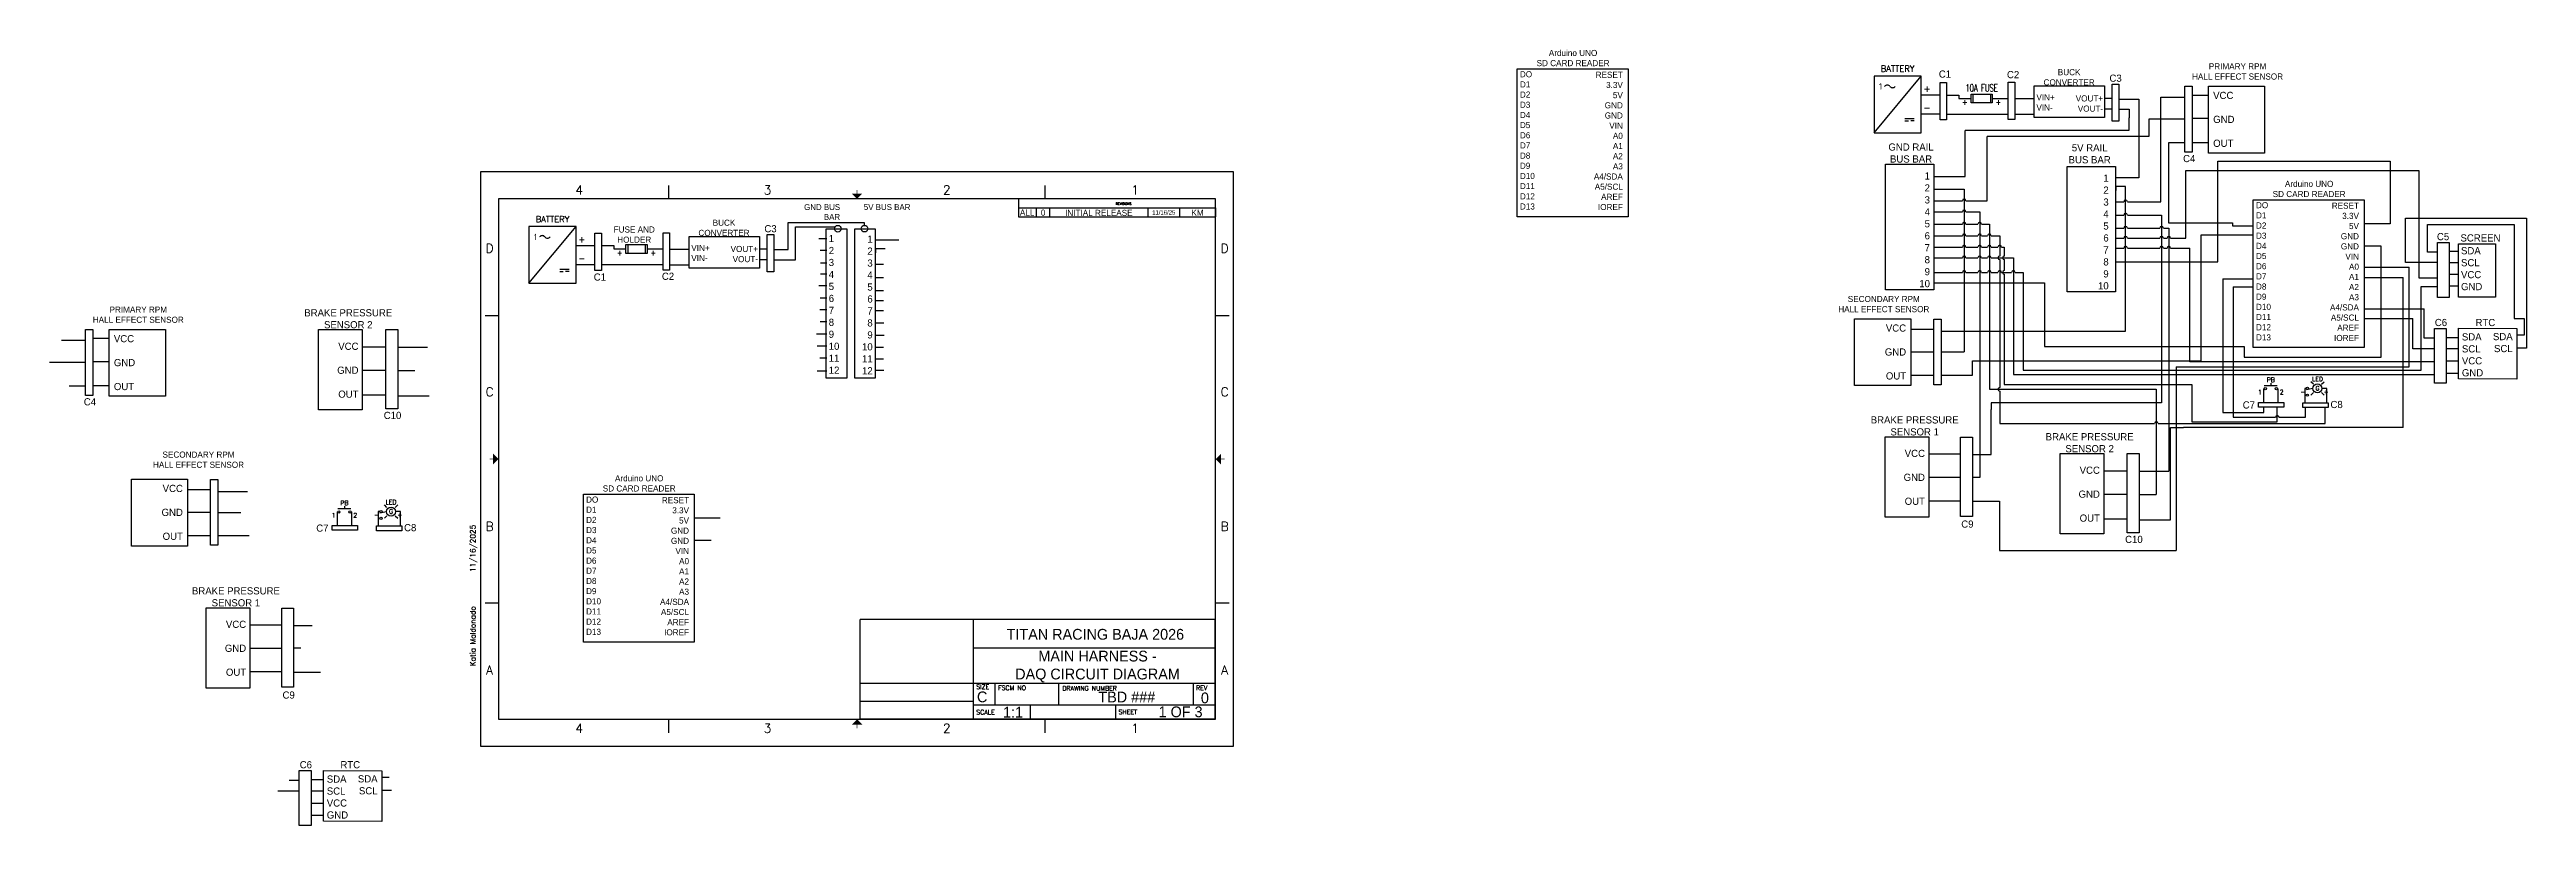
# Model space of a CAD drawing. Header units: inches. Extents: x -12 to 57.1, y -2.2 to 19.4.
import ezdxf
from ezdxf.enums import TextEntityAlignment as Align

# ---------------------------------------------------------------- set-up
doc = ezdxf.new("R2010")
doc.units = ezdxf.units.IN
doc.header["$MEASUREMENT"] = 0
for name, color, linetype in [('GRY_20AWG', 9, 'Continuous'), ('MISC', 2, 'Continuous'), ('SYMS', 7, 'Continuous'), ('TAGS', 250, 'Continuous'), ('TERMS', 5, 'Continuous'), ('Title Block', 7, 'Continuous'), ('Viewport', 7, 'Continuous'), ('W_12V_RED', 10, 'Continuous'), ('W_5V_ORANGE', 40, 'Continuous'), ('W_C_Deutsch_2pin', 6, 'Continuous'), ('W_C_Deutsch_3pin', 5, 'Continuous'), ('W_C_JST-VH_2pin', 180, 'Continuous'), ('W_C_JST-VH_3pin', 30, 'Continuous'), ('W_C_JST-XH', 112, 'Continuous'), ('W_GND_BLACK', 250, 'Continuous'), ('W_SIG_PINK', 6, 'Continuous'), ('WHT_10AWG', 7, 'Continuous'), ('WHT_4AWG', 7, 'Continuous'), ('WHT_7AWG', 7, 'Continuous')]:
    doc.layers.add(name, color=color, linetype=linetype)
doc.styles.add('Roman', font='romans')
doc.styles.add('WD', font='romans.shx')
doc.styles.add('WD_IEC', font='isocp2.shx', dxfattribs={"width": 0.9, "height": 4})

# ---------------------------------------------------------------- blocks, each defined once
blk = doc.blocks.new('ANSI_border_C')
for p, q in [((20.5, 0.75), (20.5, 2.5)), ((14.25, 0.75), (20.5, 0.75))]:
    blk.add_line(p, q)
at = {"layer": 'Title Block'}
for p, q in [((0, 16), (0, 0)), ((21, 16), (0, 16)), ((21, 0), (21, 16)), ((0.5, 15.25), (0.5, 0.75)), ((20.5, 15.25), (0.5, 15.25)), ((5.25, 15.25), (5.25, 15.625)), ((15, 15.25), (15, 15)), ((15.75, 15.25), (15.75, 15.625)), ((20.5, 0.75), (20.5, 15.25)), ((15, 15), (20.5, 15)), ((0.125, 12), (0.5, 12)), ((20.5, 12), (20.875, 12)), ((0.125, 4), (0.5, 4)), ((20.5, 4), (20.875, 4)), ((0.5, 0.75), (20.5, 0.75)), ((5.25, 0.375), (5.25, 0.75)), ((15.75, 0.375), (15.75, 0.75)), ((0, 0), (21, 0))]:
    blk.add_line(p, q, dxfattribs=at)
at = {"layer": 'Title Block', "const_width": 0.02}
for points in [[(10.5, 15.5), (10.5, 15.4)], [(0.25, 8), (0.35, 8)], [(20.75, 8), (20.65, 8)], [(10.5, 0.5), (10.5, 0.6)]]:
    blk.add_lwpolyline(points, dxfattribs=at)
at = {"layer": 'Title Block'}
for points in [[(10.35, 15.4), (10.65, 15.4), (10.5, 15.25)], [(0.35, 7.85), (0.35, 8.15), (0.5, 8)], [(20.65, 7.85), (20.65, 8.15), (20.5, 8)], [(10.35, 0.6), (10.65, 0.6), (10.5, 0.75)]]:
    blk.add_solid(points, dxfattribs=at)
at = {"layer": 'Title Block', "style": 'Roman'}
for s, p in [('4', (2.75, 15.5)), ('3', (8, 15.5)), ('2', (13, 15.5)), ('1', (18.25, 15.5)), ('D', (0.25, 13.875)), ('D', (20.75, 13.875)), ('C', (0.25, 9.875)), ('C', (20.75, 9.875)), ('B', (0.25, 6.125)), ('B', (20.75, 6.125)), ('A', (0.25, 2.125)), ('A', (20.75, 2.125)), ('4', (2.75, 0.5)), ('3', (8, 0.5)), ('2', (13, 0.5)), ('1', (18.25, 0.5))]:
    blk.add_text(s, height=0.25, dxfattribs=at).set_placement(p, align=Align.MIDDLE_CENTER)
blk.add_text('REVISIONS', height=0.065, dxfattribs=at).set_placement((17.71, 15.083))
blk = doc.blocks.new('JIC_border_C')
blk.add_blockref('ANSI_border_C', (0, 0))
blk = doc.blocks.new('JIC_REVblock_C')
blk.add_line((0, 0), (0, -0.25))
at = {"layer": 'Title Block'}
for p, q in [((-5.5, 0), (-5.5, -0.25)), ((-5.5, 0), (0, 0)), ((-5, -0.25), (-5, 0)), ((-4.62, -0.25), (-4.62, 0)), ((-1.88, -0.25), (-1.88, 0)), ((-1, -0.25), (-1, 0)), ((-5.5, -0.25), (0, -0.25))]:
    blk.add_line(p, q, dxfattribs=at)
at = {"style": 'WD'}
for tag, p in [('ZONE', (-5.391, -0.16)), ('REV', (-4.92, -0.16)), ('DESCRIPTION', (-3.618, -0.16)), ('DATE', (-1.552, -0.16)), ('APPROVED', (-0.759, -0.16))]:
    blk.add_attdef(tag, p, '', height=0.065, dxfattribs=at)
at = {"style": 'WD', "flags": 1}
blk.add_attdef('WD_TB', (-4.505, -0.154), '', height=0.03, dxfattribs=at)
blk = doc.blocks.new('JIC_tblock_desc_C')
at = {"layer": 'Title Block'}
for p, q in [((-9.911, 2.784), (-0.008, 2.784)), ((-9.911, 0.008), (-9.911, 2.781)), ((-6.742, 0.008), (-6.742, 2.781)), ((-0.008, 0.008), (-0.008, 2.781)), ((-6.742, 1.989), (-0.008, 1.989)), ((-9.911, 1.006), (-0.008, 1.006)), ((-6.14, 0.404), (-6.14, 1.006)), ((-4.365, 0.404), (-4.365, 1.006)), ((-0.61, 0.404), (-0.61, 1.006)), ((-9.911, 0.507), (-6.742, 0.507)), ((-9.911, 0.008), (-0.008, 0.008)), ((-6.742, 0.404), (-0.008, 0.404)), ((-5.157, 0.008), (-5.157, 0.404)), ((-2.781, 0.008), (-2.781, 0.404))]:
    blk.add_line(p, q, dxfattribs=at)
at = {"color": 0, "style": 'Roman', "flags": 8}
for tag, p in [('FNAME', (-20.636, 6.819)), ('REVDATE', (-20.636, 4.106)), ('USER', (-20.636, 1.477))]:
    blk.add_attdef(tag, p, '', height=0.15, rotation=90, dxfattribs=at)
at = {"layer": 'Title Block', "style": 'WD'}
for s, height, p in [('SIZE', 0.1268, (-6.669, 0.966)), ('FSCM NO', 0.1268, (-6.059, 0.939)), ('DRAWING NUMBER', 0.12676, (-4.268, 0.926)), ('REV', 0.1268, (-0.54, 0.939)), ('SCALE', 0.1268, (-6.669, 0.258)), ('SHEET', 0.1268, (-2.702, 0.267))]:
    blk.add_text(s, height=height, dxfattribs=at).set_placement(p, align=Align.TOP_LEFT)
for tag, p in [('PROJDESC', (-3.375, 2.385)), ('TITLE1', (-3.375, 1.743)), ('TITLE2', (-3.375, 1.252))]:
    blk.add_attdef(tag, text='', height=0.127, dxfattribs=at).set_placement(p, align=Align.CENTER)
at = {"layer": 'Title Block', "style": 'WD', "flags": 1}
blk.add_attdef('WD_TB', (-8.833, 0.289), '', height=0.136, dxfattribs=at)
at = {"layer": 'Title Block', "style": 'WD'}
for tag, p in [('SIZE', (-6.603, 0.515)), ('SCALE', (-5.766, 0.117)), ('FSCM_NO', (-5.396, 0.541)), ('DWG_NO', (-2.636, 0.541)), ('SHEET', (-1.407, 0.155)), ('REV', (-0.427, 0.488))]:
    blk.add_attdef(tag, p, '', height=0.103, dxfattribs=at)
blk = doc.blocks.new('HPW1_1PH')
for p, q in [((0, -0.967), (0.967, 0.193)), ((0.629, -0.677), (0.823, -0.677)), ((0.629, -0.725), (0.702, -0.725)), ((0.823, -0.725), (0.75, -0.725))]:
    blk.add_line(p, q)
blk.add_lwpolyline([(0.967, 0.193), (0, 0.193), (0, -0.967), (0.967, -0.967)], close=True)
for centre, start, end in [((0.271, -0.06), 36.8699, 143.1301), ((0.379, 0.021), 216.8699, 323.1301)]:
    blk.add_arc(centre, 0.0677, start, end)
at = {"style": 'WD_IEC'}
blk.add_text('1', height=0.13, dxfattribs=at).set_placement((0.163, -0.019), align=Align.MIDDLE_RIGHT)
at = {"style": 'WD', "width": 0.7}
for tag, p in [('INST', (0.484, 0.656)), ('LOC', (0.484, 0.469)), ('RATING1', (0.484, -1.188)), ('DESC1', (0.484, -1.375)), ('DESC2', (0.484, -1.562)), ('DESC3', (0.484, -1.75))]:
    blk.add_attdef(tag, text='', height=0.125, dxfattribs=at).set_placement(p, align=Align.CENTER)
at = {"style": 'WD', "flags": 8}
for tag, p in [('TERM01', (-0.062, 0.062)), ('TERM02', (-0.062, -0.325)), ('TERM03', (-0.062, -0.712))]:
    blk.add_attdef(tag, text='', height=0.125, dxfattribs=at).set_placement(p, align=Align.RIGHT)
at = {"style": 'WD'}
for tag, p, height, flags in [('X4TERM01', (0, 0), 0.0193, 1), ('X4TERM02', (0, -0.387), 0.0193, 1), ('X1TERM04', (0.967, -0.193), 0.0193, 1), ('TERM04', (1.014, -0.132), 0.125, 8), ('TERM05', (1.014, -0.519), 0.125, 8), ('X4TERM03', (0, -0.774), 0.0193, 1), ('X1TERM05', (0.967, -0.58), 0.0193, 1)]:
    blk.add_attdef(tag, p, '', height=height, dxfattribs=dict(at, flags=flags))
blk.add_attdef('TAG1', text='', height=0.125, dxfattribs=at).set_placement((0.484, 0.281), align=Align.CENTER)
at = {"style": 'WD', "flags": 9}
for tag, p in [('ASSYCODE', (0.484, 0.114)), ('FAMILY', (0.484, 0.09)), ('MFG', (0.484, 0.16)), ('CAT', (0.484, 0.138))]:
    blk.add_attdef(tag, text='', height=0.0155, dxfattribs=at).set_placement(p, align=Align.CENTER)
blk = doc.blocks.new('HFU1')
for p, q in [((-0.188, -0.078), (-0.188, 0.078)), ((-0.188, 0.078), (0.188, 0.078)), ((-0.156, 0.078), (-0.156, -0.078)), ((0.156, 0.078), (0.156, -0.078)), ((0.188, 0.078), (0.188, -0.078)), ((0.188, -0.078), (-0.188, -0.078))]:
    blk.add_line(p, q)
at = {"style": 'WD', "width": 0.7}
for tag, p in [('INST', (0, 0.422)), ('TAG1', (0, 0.125)), ('LOC', (0, 0.266))]:
    blk.add_attdef(tag, text='', height=0.125, dxfattribs=at).set_placement(p, align=Align.CENTER)
at = {"style": 'WD'}
for tag, p, height, flags in [('X4TERM01', (-0.188, 0), 0.0109, 1), ('FAMILY', (0.129, 0.108), 0.01, 9), ('X1TERM02', (0.188, 0), 0.0109, 1)]:
    blk.add_attdef(tag, p, '', height=height, dxfattribs=dict(at, flags=flags))
at = {"style": 'WD', "width": 0.7}
blk.add_attdef('RATING1', text='', height=0.0938, dxfattribs=at).set_placement((0, 0), align=Align.MIDDLE_CENTER)
at = {"style": 'WD'}
for tag, p in [('X2LINK', (0, 0.109)), ('X8LINK', (0, -0.109))]:
    blk.add_attdef(tag, p, '', height=0.01, dxfattribs=at)
at = {"linetype": 'Continuous', "style": 'WD', "flags": 9}
for tag, p in [('ASSYCODE', (0.157, 0.251)), ('MFG', (0.156, 0.083)), ('CAT', (0.156, 0.102))]:
    blk.add_attdef(tag, text='', height=0.01, dxfattribs=at).set_placement(p, align=Align.CENTER)
at = {"linetype": 'Continuous', "style": 'WD', "width": 0.7, "flags": 8}
blk.add_attdef('TERM01', text='', height=0.1, dxfattribs=at).set_placement((-0.25, -0.016), align=Align.TOP_RIGHT)
at = {"style": 'WD', "width": 0.7}
for tag, p in [('DESC1', (0.047, -0.234)), ('DESC2', (0.047, -0.391)), ('DESC3', (0.047, -0.547))]:
    blk.add_attdef(tag, text='', height=0.125, dxfattribs=at).set_placement(p, align=Align.MIDDLE_LEFT)
at = {"linetype": 'Continuous', "style": 'WD', "width": 0.7, "flags": 8}
blk.add_attdef('TERM02', text='', height=0.1, dxfattribs=at).set_placement((0.25, -0.016), align=Align.TOP_LEFT)
blk = doc.blocks.new('HPB11')
for p, q in [((-0.185, 0.094), (0.18, 0.094)), ((0, 0.156), (0, 0.094))]:
    blk.add_line(p, q)
for centre in [(-0.155, 0), (0.155, 0)]:
    blk.add_circle(centre, 0.0322)
at = {"style": 'WD', "width": 0.7}
for tag, p in [('INST', (0, 0.826)), ('LOC', (0, 0.656)), ('DESC1', (0, 0.5)), ('DESC2', (0, 0.344)), ('XREF', (0, -0.219))]:
    blk.add_attdef(tag, text='', height=0.125, dxfattribs=at).set_placement(p, align=Align.CENTER)
at = {"style": 'WD'}
blk.add_attdef('TAG1', text='', height=0.125, dxfattribs=at).set_placement((0, 0.188), align=Align.CENTER)
for tag, p, flags in [('X4TERM01', (-0.188, 0), 1), ('X1TERM02', (0.188, 0), 1), ('FAMILY', (0.205, 0.152), 9), ('CONTACT', (0.205, 0.136), 1)]:
    blk.add_attdef(tag, p, '', height=0.01, dxfattribs=dict(at, flags=flags))
for tag, p in [('X2LINK', (0, 0.219)), ('X8LINK', (0, 0))]:
    blk.add_attdef(tag, p, '', height=0.01, dxfattribs=at)
at = {"linetype": 'Continuous', "style": 'WD', "flags": 9}
for tag, p in [('ASSYCODE', (0.23, 0.071)), ('MFG', (0.228, 0.089)), ('CAT', (0.23, 0.108))]:
    blk.add_attdef(tag, text='', height=0.01, dxfattribs=at).set_placement(p, align=Align.CENTER)
at = {"linetype": 'Continuous', "style": 'WD', "flags": 8}
blk.add_attdef('TERM01', text='', height=0.125, dxfattribs=at).set_placement((-0.25, -0.031), align=Align.TOP_RIGHT)
blk.add_attdef('TERM02', text='', height=0.125, dxfattribs=at).set_placement((0.25, -0.031), align=Align.TOP_LEFT)
blk = doc.blocks.new('HLT1GP')
for p, q in [((-0.115, 0.115), (-0.186, 0.186)), ((0.115, 0.115), (0.186, 0.186)), ((-0.125, -0.003), (-0.31, -0.043)), ((-0.115, -0.115), (-0.186, -0.186)), ((0.115, -0.115), (0.186, -0.186))]:
    blk.add_line(p, q)
for centre, radius in [((-0.281, 0), 0.0312), ((0, 0), 0.125), ((-0.281, -0.188), 0.0312)]:
    blk.add_circle(centre, radius)
at = {"style": 'WD', "flags": 1}
for tag, p in [('X4TERM01', (-0.312, 0)), ('X1TERM02', (0.125, 0)), ('X4TERM03', (-0.312, -0.188))]:
    blk.add_attdef(tag, p, '', height=0.0125, dxfattribs=at)
at = {"style": 'WD'}
for tag, p in [('COLOR', (0, -0.058)), ('TAG1', (0, 0.202))]:
    blk.add_attdef(tag, text='', height=0.125, dxfattribs=at).set_placement(p, align=Align.CENTER)
at = {"style": 'WD', "width": 0.7}
for tag, p in [('INST', (0.006, 0.528)), ('LOC', (0.006, 0.359))]:
    blk.add_attdef(tag, text='', height=0.125, dxfattribs=at).set_placement(p, align=Align.CENTER)
at = {"linetype": 'Continuous', "style": 'WD', "flags": 9}
blk.add_attdef('ASSYCODE', text='', height=0.01, dxfattribs=at).set_placement((0, 0.099), align=Align.CENTER)
at = {"style": 'WD', "flags": 9}
blk.add_attdef('FAMILY', text='', height=0.01, dxfattribs=at).set_placement((-0.005, 0.161), align=Align.CENTER)
at = {"linetype": 'Continuous', "style": 'WD', "flags": 1}
for tag, p in [('MFG', (0, 0.121)), ('CAT', (0, 0.14))]:
    blk.add_attdef(tag, text='', height=0.01, dxfattribs=at).set_placement(p, align=Align.MIDDLE)
at = {"style": 'WD'}
for tag, p, width in [('DESC1', (1.125, 0), 0.9), ('WDTAGALT', (1.125, -0.312), 0.7)]:
    blk.add_attdef(tag, p, '', height=0.125, dxfattribs=dict(at, width=width))
at = {"linetype": 'Continuous', "style": 'WD', "flags": 8}
for tag, p in [('TERM01', (-0.338, -0.031)), ('TERM03', (-0.338, -0.219))]:
    blk.add_attdef(tag, text='', height=0.125, dxfattribs=at).set_placement(p, align=Align.TOP_RIGHT)
blk.add_attdef('TERM02', text='', height=0.125, dxfattribs=at).set_placement((0.175, -0.031), align=Align.TOP_LEFT)
at = {"style": 'WD', "width": 0.9}
blk.add_attdef('DESC2', text='', height=0.125, dxfattribs=at).set_placement((1.125, -0.031), align=Align.TOP_LEFT)

msp = doc.modelspace()

# ---------------------------------------------------------------- linework, layer by layer
for points in [[(39.179, 16.218), (40.533, 16.218), (40.533, 12.719), (39.179, 12.719)], [(44.243, 16.156), (45.598, 16.156), (45.598, 12.657), (44.243, 12.657)], [(9.64, 14.415), (10.21, 14.415), (10.21, 10.251), (9.64, 10.251)], [(10.437, 14.419), (11.008, 14.419), (11.008, 10.255), (10.437, 10.255)]]:
    msp.add_lwpolyline(points, close=True)
for centre in [(9.961, 14.42), (10.706, 14.421)]:
    msp.add_circle(centre, 0.0924)
at = {"layer": 'GRY_20AWG'}
for p, q in [((45.601, 15.595), (45.601, 15.488)), ((11.011, 13.857), (11.011, 13.75)), ((50.915, 9.969), (50.873, 9.969)), ((51.488, 9.969), (51.353, 9.969)), ((-2.81, 6.538), (-2.852, 6.538)), ((-2.238, 6.538), (-2.372, 6.538))]:
    msp.add_line(p, q, dxfattribs=at)
at = {"layer": 'W_12V_RED'}
for p, q in [((40.18, 18.148), (40.699, 18.148)), ((40.886, 18.144), (41.227, 18.144)), ((41.227, 18.144), (41.227, 18.049)), ((41.227, 18.049), (41.567, 18.049)), ((42.157, 18.049), (42.597, 18.049)), ((42.786, 18.047), (43.328, 18.047)), ((2.666, 13.954), (3.185, 13.954)), ((3.372, 13.95), (3.713, 13.95)), ((3.713, 13.95), (3.713, 13.855)), ((3.713, 13.855), (4.054, 13.855)), ((4.644, 13.855), (5.084, 13.855)), ((5.272, 13.852), (5.814, 13.852))]:
    msp.add_line(p, q, dxfattribs=at)
at = {"layer": 'W_5V_ORANGE'}
for p, q in [((45.29, 18.057), (45.502, 18.057)), ((45.69, 18.033), (46.25, 18.033)), ((46.25, 18.033), (46.25, 15.837)), ((46.858, 15.166), (46.858, 18.088)), ((46.858, 18.088), (47.537, 18.088)), ((48.186, 18.136), (47.723, 18.136)), ((47.555, 14.154), (47.555, 16.045)), ((47.555, 16.045), (54.051, 16.045)), ((48.451, 13.5), (48.451, 16.303)), ((48.451, 16.303), (53.256, 16.303)), ((53.256, 16.303), (53.256, 14.56)), ((54.051, 16.045), (54.051, 13.051)), ((46.25, 15.837), (45.598, 15.837)), ((45.877, 15.595), (45.601, 15.595)), ((45.877, 11.566), (45.877, 15.595)), ((8.582, 13.839), (8.582, 14.589)), ((8.582, 14.589), (10.701, 14.589)), ((10.701, 14.589), (10.701, 14.513)), ((45.598, 15.166), (45.827, 15.166)), ((45.598, 14.8), (45.827, 14.8)), ((45.927, 15.166), (46.858, 15.166)), ((45.927, 14.8), (46.881, 14.8)), ((46.881, 14.8), (46.881, 9.571)), ((53.256, 14.56), (52.527, 14.56)), ((7.776, 13.863), (7.988, 13.863)), ((8.177, 13.839), (8.582, 13.839)), ((11.66, 14.099), (11.007, 14.099)), ((11.287, 13.857), (11.011, 13.857)), ((45.598, 14.435), (45.827, 14.435)), ((45.598, 14.154), (45.827, 14.154)), ((45.598, 13.881), (45.827, 13.881)), ((45.927, 14.435), (46.831, 14.435)), ((45.927, 14.154), (46.831, 14.154)), ((45.927, 13.881), (46.831, 13.881)), ((46.931, 14.435), (47.083, 14.435)), ((46.931, 14.154), (47.033, 14.154)), ((46.931, 13.881), (47.033, 13.881)), ((47.083, 14.435), (47.083, 7.666)), ((47.133, 14.154), (47.555, 14.154)), ((47.133, 13.881), (47.669, 13.881)), ((47.668, 10.714), (47.668, 13.881)), ((11.008, 13.428), (11.237, 13.428)), ((45.598, 13.5), (48.451, 13.5)), ((55.161, 13.14), (54.906, 13.14)), ((11.008, 13.063), (11.237, 13.063)), ((11.008, 12.698), (11.237, 12.698)), ((54.051, 13.051), (54.57, 13.051)), ((11.008, 12.417), (11.237, 12.417)), ((11.008, 12.143), (11.237, 12.143)), ((11.008, 11.794), (11.245, 11.794)), ((-11.688, 11.31), (-11.009, 11.31)), ((-10.36, 11.358), (-10.823, 11.358)), ((-3.299, 11.131), (-2.639, 11.131)), ((-2.308, 11.122), (-1.482, 11.122)), ((11.008, 11.458), (11.257, 11.458)), ((11.008, 11.122), (11.237, 11.122)), ((39.889, 11.621), (40.524, 11.621)), ((40.733, 11.566), (45.877, 11.566)), ((11.008, 10.798), (11.237, 10.798)), ((11.008, 10.482), (11.245, 10.482)), ((54.491, 10.714), (47.668, 10.714)), ((55.161, 10.73), (54.824, 10.73)), ((46.881, 9.571), (42.125, 9.571)), ((42.125, 9.571), (42.125, 9.386)), ((42.125, 8.125), (42.125, 9.386)), ((40.387, 8.147), (41.273, 8.147)), ((41.603, 8.125), (42.125, 8.125)), ((45.266, 7.677), (45.926, 7.677)), ((46.257, 7.668), (47.083, 7.668)), ((-8.17, 7.152), (-7.535, 7.152)), ((-7.326, 7.097), (-6.499, 7.097)), ((6.684, 6.357), (5.955, 6.357)), ((-6.431, 3.384), (-5.546, 3.384)), ((-5.215, 3.362), (-4.694, 3.362)), ((-4.384, -1.592), (-4.721, -1.592))]:
    msp.add_line(p, q, dxfattribs=at)
for centre in [(45.877, 15.166), (45.877, 14.8), (45.877, 14.435), (45.877, 14.154), (45.877, 13.881), (46.881, 14.435), (46.881, 14.154), (46.881, 13.881), (47.083, 14.154), (47.083, 13.881)]:
    msp.add_arc(centre, 0.05, 0, 180, dxfattribs=at)
at = {"layer": 'W_C_Deutsch_2pin'}
for points in [[(40.702, 18.491), (40.886, 18.491), (40.886, 17.454), (40.702, 17.454)], [(42.602, 18.499), (42.786, 18.499), (42.786, 17.462), (42.602, 17.462)], [(45.506, 18.449), (45.69, 18.449), (45.69, 17.412), (45.506, 17.412)], [(3.188, 14.297), (3.372, 14.297), (3.372, 13.26), (3.188, 13.26)], [(5.088, 14.305), (5.272, 14.305), (5.272, 13.268), (5.088, 13.268)], [(7.992, 14.255), (8.177, 14.255), (8.177, 13.218), (7.992, 13.218)]]:
    msp.add_lwpolyline(points, close=True, dxfattribs=at)
at = {"layer": 'W_C_Deutsch_3pin'}
for points in [[(47.527, 18.389), (47.734, 18.389), (47.734, 16.553), (47.527, 16.553)], [(40.526, 11.903), (40.733, 11.903), (40.733, 10.068), (40.526, 10.068)], [(-11.019, 11.611), (-10.812, 11.611), (-10.812, 9.775), (-11.019, 9.775)], [(-7.533, 7.434), (-7.326, 7.434), (-7.326, 5.599), (-7.533, 5.599)]]:
    msp.add_lwpolyline(points, close=True, dxfattribs=at)
at = {"layer": 'W_C_JST-VH_2pin'}
for points in [[(49.583, 9.58), (50.288, 9.58), (50.288, 9.449), (49.583, 9.449)], [(50.823, 9.568), (51.529, 9.568), (51.529, 9.437), (50.823, 9.437)], [(-4.143, 6.149), (-3.437, 6.149), (-3.437, 6.018), (-4.143, 6.018)], [(-2.902, 6.137), (-2.197, 6.137), (-2.197, 6.005), (-2.902, 6.005)]]:
    msp.add_lwpolyline(points, close=True, dxfattribs=at)
at = {"layer": 'W_C_JST-VH_3pin'}
for points in [[(-2.64, 11.611), (-2.308, 11.611), (-2.308, 9.403), (-2.64, 9.403)], [(41.272, 8.613), (41.603, 8.613), (41.603, 6.405), (41.272, 6.405)], [(45.925, 8.158), (46.257, 8.158), (46.257, 5.95), (45.925, 5.95)], [(-5.547, 3.85), (-5.215, 3.85), (-5.215, 1.642), (-5.547, 1.642)]]:
    msp.add_lwpolyline(points, close=True, dxfattribs=at)
at = {"layer": 'W_C_JST-XH'}
for points in [[(54.572, 14.031), (54.903, 14.031), (54.903, 12.506), (54.572, 12.506)], [(54.491, 11.641), (54.822, 11.641), (54.822, 10.115), (54.491, 10.115)], [(-5.055, -0.68), (-4.723, -0.68), (-4.723, -2.206), (-5.055, -2.206)]]:
    msp.add_lwpolyline(points, close=True, dxfattribs=at)
at = {"layer": 'W_GND_BLACK'}
for p, q in [((40.18, 17.621), (40.699, 17.621)), ((40.886, 17.613), (42.602, 17.613)), ((42.786, 17.612), (43.33, 17.612)), ((45.29, 17.76), (45.505, 17.76)), ((45.69, 17.749), (45.974, 17.749)), ((45.974, 17.749), (45.974, 17.509)), ((45.974, 17.161), (45.974, 17.509)), ((47.527, 17.472), (46.525, 17.472)), ((46.525, 17.472), (46.525, 16.985)), ((48.186, 17.486), (47.735, 17.486)), ((41.402, 17.161), (45.974, 17.161)), ((41.402, 15.874), (41.402, 17.16)), ((42.012, 15.197), (42.012, 16.99)), ((46.525, 16.985), (42.012, 16.985)), ((40.533, 15.874), (41.402, 15.874)), ((40.533, 15.526), (41.376, 15.526)), ((41.376, 15.526), (41.376, 10.988)), ((40.533, 15.197), (41.326, 15.197)), ((40.533, 14.889), (41.326, 14.889)), ((40.533, 14.548), (41.326, 14.548)), ((41.426, 15.197), (42.012, 15.197)), ((41.426, 14.889), (41.808, 14.889)), ((41.426, 14.548), (41.758, 14.548)), ((41.808, 14.889), (41.808, 7.492)), ((41.858, 14.548), (42.077, 14.548)), ((42.077, 14.548), (42.077, 9.946)), ((8.783, 13.555), (8.783, 14.474)), ((8.783, 14.474), (9.888, 14.474)), ((9.653, 14.137), (9.429, 14.137)), ((40.533, 14.223), (41.326, 14.223)), ((40.533, 13.909), (41.326, 13.909)), ((41.426, 14.223), (41.758, 14.223)), ((41.426, 13.909), (41.758, 13.909)), ((41.858, 14.223), (42.027, 14.223)), ((41.858, 13.909), (42.027, 13.909)), ((42.127, 14.223), (42.368, 14.223)), ((42.127, 13.909), (42.318, 13.909)), ((42.368, 14.223), (42.368, 13.658)), ((42.418, 13.909), (42.495, 13.909)), ((42.495, 13.909), (42.495, 13.658)), ((53.003, 13.933), (52.529, 13.933)), ((53.003, 10.844), (53.003, 13.933)), ((2.666, 13.427), (3.185, 13.427)), ((3.372, 13.419), (5.088, 13.419)), ((5.272, 13.417), (5.816, 13.417)), ((7.776, 13.566), (7.992, 13.566)), ((8.177, 13.555), (8.783, 13.555)), ((9.653, 13.814), (9.47, 13.814)), ((9.653, 13.46), (9.477, 13.46)), ((9.653, 13.153), (9.477, 13.153)), ((40.533, 13.608), (41.326, 13.608)), ((40.533, 13.202), (41.326, 13.202)), ((41.426, 13.608), (41.758, 13.608)), ((41.426, 13.202), (41.758, 13.202)), ((41.858, 13.608), (42.027, 13.608)), ((41.858, 13.202), (42.027, 13.202)), ((42.127, 13.608), (42.748, 13.608)), ((42.127, 13.202), (42.318, 13.202)), ((42.368, 13.558), (42.368, 9.996)), ((42.418, 13.202), (42.698, 13.202)), ((42.495, 13.558), (42.495, 13.252)), ((42.495, 13.152), (42.495, 12.751)), ((42.748, 13.608), (42.748, 10.362)), ((42.798, 13.202), (43.018, 13.202)), ((43.018, 13.202), (43.018, 10.475)), ((9.653, 12.827), (9.429, 12.827)), ((9.653, 12.485), (9.469, 12.485)), ((40.533, 12.909), (43.612, 12.909)), ((42.495, 12.781), (42.495, 10.079)), ((43.612, 12.909), (43.612, 11.138)), ((54.122, 10.475), (54.122, 12.81)), ((54.122, 12.81), (54.572, 12.81)), ((55.161, 12.816), (54.904, 12.816)), ((9.653, 12.159), (9.457, 12.159)), ((9.653, 11.829), (9.473, 11.829)), ((9.653, 11.479), (9.369, 11.479)), ((9.653, 11.146), (9.385, 11.146)), ((43.612, 11.138), (49.188, 11.138)), ((49.188, 11.138), (49.188, 10.844)), ((-11.019, 10.694), (-12.021, 10.694)), ((-10.36, 10.708), (-10.811, 10.708)), ((-3.299, 10.477), (-2.643, 10.477)), ((-2.308, 10.471), (-1.833, 10.471)), ((9.653, 10.451), (9.385, 10.451)), ((9.653, 10.816), (9.457, 10.816)), ((39.889, 10.993), (40.528, 10.993)), ((40.733, 10.986), (41.373, 10.986)), ((42.748, 10.362), (54.489, 10.362)), ((43.018, 10.475), (54.122, 10.475)), ((49.188, 10.844), (53.003, 10.844)), ((55.161, 10.388), (54.822, 10.388)), ((42.077, 9.946), (46.733, 9.946)), ((42.368, 9.896), (42.368, 8.993)), ((42.495, 10.079), (47.72, 10.079)), ((46.733, 9.946), (46.733, 7.017)), ((47.72, 10.079), (47.72, 9.043)), ((50.121, 9.96), (50.121, 9.58)), ((51.488, 9.57), (51.488, 9.969)), ((42.368, 8.993), (46.683, 8.993)), ((46.783, 8.993), (51.44, 8.993)), ((47.72, 9.043), (50.108, 9.043)), ((50.108, 9.043), (50.108, 9.447)), ((51.44, 8.993), (51.44, 9.438)), ((40.387, 7.493), (41.273, 7.493)), ((41.808, 7.492), (41.601, 7.492)), ((45.266, 7.024), (45.922, 7.024)), ((46.257, 7.017), (46.733, 7.017)), ((-8.17, 6.525), (-7.531, 6.525)), ((-7.326, 6.517), (-6.686, 6.517)), ((-3.604, 6.529), (-3.604, 6.149)), ((-2.238, 6.139), (-2.238, 6.538)), ((6.431, 5.73), (5.957, 5.73)), ((-6.431, 2.73), (-5.546, 2.73)), ((-5.011, 2.729), (-5.218, 2.729)), ((-4.384, -1.934), (-4.724, -1.934))]:
    msp.add_line(p, q, dxfattribs=at)
for points in [[(43.328, 18.398), (45.29, 18.398), (45.29, 17.519), (43.328, 17.519)], [(5.814, 14.204), (7.776, 14.204), (7.776, 13.324), (5.814, 13.324)]]:
    msp.add_lwpolyline(points, close=True, dxfattribs=at)
for centre, start, end in [((41.376, 15.197), 0, 180), ((41.376, 14.889), 0, 180), ((41.376, 14.548), 0, 180), ((41.808, 14.548), 0, 180), ((41.376, 14.223), 0, 180), ((41.376, 13.909), 0, 180), ((41.808, 14.223), 0, 180), ((41.808, 13.909), 0, 180), ((42.077, 14.223), 0, 180), ((42.077, 13.909), 0, 180), ((42.368, 13.909), 0, 180), ((41.376, 13.608), 0, 180), ((41.376, 13.202), 0, 180), ((41.808, 13.608), 0, 180), ((41.808, 13.202), 0, 180), ((42.077, 13.608), 0, 180), ((42.077, 13.202), 0, 180), ((42.368, 13.608), 90, 270), ((42.368, 13.202), 0, 180), ((42.495, 13.608), 90, 270), ((42.495, 13.202), 90, 270), ((42.748, 13.202), 0, 180), ((42.368, 9.946), 90, 270), ((46.733, 8.993), 0, 180)]:
    msp.add_arc(centre, 0.05, start, end, dxfattribs=at)
at = {"layer": 'W_SIG_PINK'}
for p, q in [((47.527, 16.815), (47.072, 16.815)), ((47.072, 16.815), (47.072, 14.583)), ((48.186, 16.816), (47.735, 16.816)), ((47.072, 14.583), (48.862, 14.583)), ((48.862, 14.583), (48.862, 14.498)), ((53.683, 13.479), (53.683, 14.711)), ((53.683, 14.711), (57.057, 14.711)), ((54.3, 13.767), (54.3, 14.54)), ((54.3, 14.54), (56.713, 14.54)), ((56.713, 14.54), (56.713, 11.918)), ((57.057, 14.711), (57.057, 11.091)), ((47.98, 14.253), (49.439, 14.253)), ((47.98, 10.734), (47.98, 14.251)), ((48.862, 14.498), (49.437, 14.498)), ((52.529, 13.347), (53.787, 13.347)), ((54.572, 13.479), (53.683, 13.479)), ((53.789, 10.602), (53.789, 13.346)), ((54.572, 13.767), (54.3, 13.767)), ((55.161, 13.787), (54.899, 13.787)), ((55.161, 13.468), (54.901, 13.468)), ((48.589, 13.027), (49.442, 13.027)), ((48.589, 13.027), (48.589, 9.298)), ((48.875, 12.8), (49.439, 12.8)), ((48.875, 12.8), (48.875, 9.166)), ((52.529, 13.064), (53.619, 13.064)), ((53.619, 8.882), (53.619, 13.064)), ((52.529, 12.189), (54.206, 12.189)), ((52.529, 11.916), (53.892, 11.916)), ((53.892, 11.072), (53.892, 11.916)), ((54.205, 11.371), (54.205, 12.188)), ((56.713, 11.918), (56.994, 11.918)), ((56.994, 11.918), (56.994, 11.45)), ((54.491, 11.072), (53.892, 11.072)), ((54.491, 11.371), (54.205, 11.371)), ((55.161, 11.383), (54.822, 11.383)), ((55.161, 11.07), (54.822, 11.07)), ((57.057, 11.091), (56.791, 11.091)), ((56.994, 11.45), (56.799, 11.45)), ((41.609, 10.338), (41.609, 10.734)), ((41.609, 10.734), (47.98, 10.734)), ((47.287, 10.575), (47.287, 5.453)), ((47.287, 10.575), (53.789, 10.575)), ((53.789, 10.575), (53.789, 10.602)), ((-11.019, 10.037), (-11.474, 10.037)), ((-10.36, 10.038), (-10.811, 10.038)), ((-3.299, 9.789), (-2.639, 9.789)), ((-2.308, 9.762), (-1.437, 9.762)), ((39.889, 10.342), (40.521, 10.342)), ((40.733, 10.338), (41.609, 10.338)), ((49.731, 9.77), (49.731, 9.96)), ((49.731, 9.58), (49.731, 9.77)), ((50.873, 9.969), (50.873, 9.572)), ((48.589, 9.298), (49.734, 9.298)), ((48.875, 9.166), (50.058, 9.166)), ((49.734, 9.298), (49.734, 9.448)), ((50.158, 9.166), (50.891, 9.166)), ((50.891, 9.166), (50.891, 9.437)), ((47.128, 6.309), (47.128, 8.882)), ((47.128, 8.882), (47.492, 8.882)), ((53.619, 8.882), (47.492, 8.882)), ((-3.994, 6.339), (-3.994, 6.529)), ((-3.994, 6.149), (-3.994, 6.339)), ((-2.852, 6.538), (-2.852, 6.141)), ((40.387, 6.842), (41.266, 6.842)), ((41.603, 6.831), (42.357, 6.831)), ((42.357, 6.831), (42.357, 5.453)), ((45.266, 6.335), (45.926, 6.335)), ((46.257, 6.309), (47.128, 6.309)), ((-8.17, 5.873), (-7.538, 5.873)), ((-7.326, 5.869), (-6.45, 5.869)), ((42.357, 5.453), (47.287, 5.453)), ((-6.431, 2.079), (-5.553, 2.079)), ((-5.215, 2.068), (-4.462, 2.068)), ((-5.055, -1.249), (-5.653, -1.249)), ((-5.055, -0.951), (-5.34, -0.951)), ((-4.384, -0.938), (-4.724, -0.938)), ((-4.384, -1.252), (-4.724, -1.252)), ((-2.489, -1.231), (-2.754, -1.231)), ((-2.551, -0.872), (-2.746, -0.872))]:
    msp.add_line(p, q, dxfattribs=at)
msp.add_arc((50.108, 9.166), 0.05, 0, 180, dxfattribs=at)
at = {"layer": 'WHT_10AWG'}
for points in [[(-4.517, 11.607), (-3.299, 11.607), (-3.299, 9.369), (-4.517, 9.369)], [(39.17, 8.623), (40.387, 8.623), (40.387, 6.385), (39.17, 6.385)], [(44.048, 8.154), (45.266, 8.154), (45.266, 5.916), (44.048, 5.916)], [(-7.649, 3.86), (-6.431, 3.86), (-6.431, 1.622), (-7.649, 1.622)]]:
    msp.add_lwpolyline(points, close=True, dxfattribs=at)
at = {"layer": 'WHT_4AWG'}
for points in [[(28.91, 18.871), (32, 18.871), (32, 14.755), (28.91, 14.755)], [(48.186, 18.389), (49.755, 18.389), (49.755, 16.529), (48.186, 16.529)], [(49.439, 15.223), (52.529, 15.223), (52.529, 11.107), (49.439, 11.107)], [(38.319, 11.907), (39.889, 11.907), (39.889, 10.047), (38.319, 10.047)], [(-10.36, 11.611), (-8.791, 11.611), (-8.791, 9.751), (-10.36, 9.751)], [(-9.74, 7.438), (-8.17, 7.438), (-8.17, 5.579), (-9.74, 5.579)], [(2.867, 7.02), (5.957, 7.02), (5.957, 2.904), (2.867, 2.904)]]:
    msp.add_lwpolyline(points, close=True, dxfattribs=at)
at = {"layer": 'WHT_7AWG'}
for points in [[(55.161, 14.002), (56.19, 14.002), (56.19, 12.514), (55.161, 12.514)], [(55.161, 11.647), (56.792, 11.64), (56.792, 10.225), (55.161, 10.235)], [(-4.384, -0.675), (-2.753, -0.682), (-2.753, -2.096), (-4.384, -2.087)]]:
    msp.add_lwpolyline(points, close=True, dxfattribs=at)

# ---------------------------------------------------------------- block references
msp.add_blockref('JIC_REVblock_C', (20.5, 15))
ref = msp.add_blockref('JIC_tblock_desc_C', (20.493, 0.752))
ref.add_attrib('USER', 'Katia Maldonado', (-0.143, 2.229), dxfattribs={"color": 0, "height": 0.15, "rotation": 90, "style": 'Roman', "flags": 8})
ref.add_attrib('REVDATE', '11/16/2025', (-0.143, 4.858), dxfattribs={"color": 0, "height": 0.15, "rotation": 90, "style": 'Roman', "flags": 8})
at = {"layer": 'SYMS'}
ref = msp.add_blockref('HPW1_1PH', (38.862, 18.411), dxfattribs=dict(at, xscale=1.362109666084482, yscale=1.362109666084482, zscale=1.362109666084482))
ref.add_attrib('TERM04', '+', (40.244, 18.232), dxfattribs={"layer": 'TERMS', "height": 0.17, "style": 'WD', "flags": 8})
ref.add_attrib('TERM05', '-', (40.244, 17.705), dxfattribs={"layer": 'TERMS', "height": 0.17, "style": 'WD', "flags": 8})
ref.add_attrib('TAG1', 'BATTERY', dxfattribs={"layer": 'TAGS', "height": 0.1703, "style": 'WD'}).set_placement((39.521, 18.795), align=Align.CENTER)
ref = msp.add_blockref('HFU1', (41.862, 18.049), dxfattribs=dict(at, xscale=1.572739187418087, yscale=1.572739187418087, zscale=1.572739187418087))
ref.add_attrib('TERM02', '+', dxfattribs={"layer": 'TERMS', "linetype": 'Continuous', "height": 0.157, "style": 'WD', "width": 0.7, "flags": 8}).set_placement((42.255, 18.025), align=Align.TOP_LEFT)
ref.add_attrib('TERM01', '+', dxfattribs={"layer": 'TERMS', "linetype": 'Continuous', "height": 0.157, "style": 'WD', "width": 0.7, "flags": 8}).set_placement((41.469, 18.025), align=Align.TOP_RIGHT)
ref.add_attrib('TAG1', '10A FUSE', dxfattribs={"layer": 'TAGS', "height": 0.1966, "style": 'WD', "width": 0.7}).set_placement((41.862, 18.246), align=Align.CENTER)
ref = msp.add_blockref('HPW1_1PH', (1.349, 14.217), dxfattribs=dict(at, xscale=1.362109666084482, yscale=1.362109666084482, zscale=1.362109666084482))
ref.add_attrib('TERM04', '+', (2.73, 14.038), dxfattribs={"layer": 'TERMS', "height": 0.17, "style": 'WD', "flags": 8})
ref.add_attrib('TERM05', '-', (2.73, 13.511), dxfattribs={"layer": 'TERMS', "height": 0.17, "style": 'WD', "flags": 8})
ref.add_attrib('TAG1', 'BATTERY', dxfattribs={"layer": 'TAGS', "height": 0.1703, "style": 'WD'}).set_placement((2.007, 14.6), align=Align.CENTER)
ref = msp.add_blockref('HFU1', (4.349, 13.855), dxfattribs=dict(at, xscale=1.572739187418087, yscale=1.572739187418087, zscale=1.572739187418087))
ref.add_attrib('TERM02', '+', dxfattribs={"layer": 'TERMS', "linetype": 'Continuous', "height": 0.157, "style": 'WD', "width": 0.7, "flags": 8}).set_placement((4.742, 13.83), align=Align.TOP_LEFT)
ref.add_attrib('TERM01', '+', dxfattribs={"layer": 'TERMS', "linetype": 'Continuous', "height": 0.157, "style": 'WD', "width": 0.7, "flags": 8}).set_placement((3.955, 13.83), align=Align.TOP_RIGHT)
ref = msp.add_blockref('HPB11', (49.927, 9.96), dxfattribs=at)
ref.add_attrib('TAG1', 'PB', dxfattribs={"layer": 'TAGS', "height": 0.125, "style": 'WD'}).set_placement((49.927, 10.148), align=Align.CENTER)
ref.add_attrib('TERM02', '2', dxfattribs={"layer": 'TERMS', "linetype": 'Continuous', "height": 0.125, "style": 'WD', "flags": 8}).set_placement((50.177, 9.929), align=Align.TOP_LEFT)
ref.add_attrib('TERM01', '1', dxfattribs={"layer": 'TERMS', "linetype": 'Continuous', "height": 0.125, "style": 'WD', "flags": 8}).set_placement((49.677, 9.929), align=Align.TOP_RIGHT)
ref = msp.add_blockref('HLT1GP', (51.228, 9.969), dxfattribs=at)
ref.add_attrib('TERM02', '+', dxfattribs={"layer": 'TERMS', "linetype": 'Continuous', "height": 0.125, "style": 'WD', "flags": 8}).set_placement((51.403, 9.938), align=Align.TOP_LEFT)
ref.add_attrib('TERM01', '-', dxfattribs={"layer": 'TERMS', "linetype": 'Continuous', "height": 0.125, "style": 'WD', "flags": 8}).set_placement((50.89, 9.938), align=Align.TOP_RIGHT)
ref.add_attrib('TAG1', 'LED', dxfattribs={"layer": 'TAGS', "height": 0.125, "style": 'WD'}).set_placement((51.228, 10.171), align=Align.CENTER)
ref.add_attrib('COLOR', 'G', dxfattribs={"layer": 'MISC', "height": 0.125, "style": 'WD'}).set_placement((51.228, 9.911), align=Align.CENTER)
ref = msp.add_blockref('HPB11', (-3.798, 6.529), dxfattribs=at)
ref.add_attrib('TAG1', 'PB', dxfattribs={"layer": 'TAGS', "height": 0.125, "style": 'WD'}).set_placement((-3.798, 6.716), align=Align.CENTER)
ref.add_attrib('TERM02', '2', dxfattribs={"layer": 'TERMS', "linetype": 'Continuous', "height": 0.125, "style": 'WD', "flags": 8}).set_placement((-3.548, 6.498), align=Align.TOP_LEFT)
ref.add_attrib('TERM01', '1', dxfattribs={"layer": 'TERMS', "linetype": 'Continuous', "height": 0.125, "style": 'WD', "flags": 8}).set_placement((-4.048, 6.498), align=Align.TOP_RIGHT)
ref = msp.add_blockref('HLT1GP', (-2.497, 6.538), dxfattribs=at)
ref.add_attrib('TERM02', '+', dxfattribs={"layer": 'TERMS', "linetype": 'Continuous', "height": 0.125, "style": 'WD', "flags": 8}).set_placement((-2.322, 6.506), align=Align.TOP_LEFT)
ref.add_attrib('TERM01', '-', dxfattribs={"layer": 'TERMS', "linetype": 'Continuous', "height": 0.125, "style": 'WD', "flags": 8}).set_placement((-2.836, 6.506), align=Align.TOP_RIGHT)
ref.add_attrib('TAG1', 'LED', dxfattribs={"layer": 'TAGS', "height": 0.125, "style": 'WD'}).set_placement((-2.497, 6.74), align=Align.CENTER)
ref.add_attrib('COLOR', 'G', dxfattribs={"layer": 'MISC', "height": 0.125, "style": 'WD'}).set_placement((-2.497, 6.479), align=Align.CENTER)
at = {"layer": 'Viewport'}
msp.add_blockref('JIC_border_C', (0, 0), dxfattribs=at)

# ---------------------------------------------------------------- texts
at = {"layer": 'TAGS', "attachment_point": 1}
for s, width, heights, insert, char_height in [('\\pxqc;Arduino UNO ^JSD CARD READER', 3.24608, [0], (28.845, 19.402), 0.17), ('C1', 0.24073, [0], (40.668, 18.829), 0.2), ('C2', 0.24073, [0], (42.569, 18.813), 0.2), ('C3', 0.24073, [0], (45.427, 18.714), 0.2), ('\\pxqc;PRIMARY RPM\\PHALL EFFECT SENSOR', 3.45181, [0], (47.274, 19.029), 0.17), ('\\pxqc;GND RAIL\\PBUS BAR', 3.13088, [0], (38.328, 16.796), 0.2), ('\\pxqc;5V RAIL\\PBUS BAR', 3.13088, [0], (43.31, 16.775), 0.2), ('C4', 0.24073, [0], (47.48, 16.475), 0.2), ('\\pxqc;Arduino UNO ^JSD CARD READER', 3.24608, [0], (49.373, 15.754), 0.17), ('C3', 0.24073, [0], (7.914, 14.52), 0.2), ('\\pxqr;GND BUS BAR', 1.16928, [0], (8.858, 15.105), 0.165), ('\\pxql;5V BUS BAR', 1.57588, [0], (10.688, 15.105), 0.165), ('ALL', 0.47497, [0], (15.041, 14.957), 0.17), ('\\pxqc;0', 0.35192, [0], (15.512, 14.953), 0.17), ('\\pxqc;INITIAL RELEASE', 2.6902, [0], (15.897, 14.946), 0.17), ('\\pxqc;11/16/25', 0.84826, [0.175], (18.629, 14.932), 0.12), ('\\pxqc;KM', 0.95421, [0], (19.517, 14.951), 0.17), ('C5', 0.24073, [0], (54.56, 14.299), 0.2), ('SCREEN', 1.97716, [0], (55.217, 14.263), 0.2), ('C1', 0.24073, [0], (3.155, 13.173), 0.2), ('C2', 0.24073, [0], (5.056, 13.195), 0.2), ('\\pxqc;SECONDARY RPM\\PHALL EFFECT SENSOR', 3.45181, [0], (37.408, 12.547), 0.17), ('\\pxqc;PRIMARY RPM\\PHALL EFFECT SENSOR', 3.45181, [0], (-11.272, 12.251), 0.17), ('\\pxqc;BRAKE PRESSURE SENSOR 2', 2.99673, [0], (-5.189, 12.178), 0.2), ('C6', 0.24073, [0], (54.501, 11.907), 0.2), ('RTC', 0.56258, [0], (55.636, 11.906), 0.2), ('C4', 0.24073, [0], (-11.066, 9.697), 0.2), ('C10', 0.24073, [0], (-2.701, 9.318), 0.2), ('\\pxqc;BRAKE PRESSURE SENSOR 1', 2.99673, [0], (38.497, 9.193), 0.2), ('C7', 0.24073, [0], (49.143, 9.61), 0.2), ('C8', 0.24073, [0], (51.591, 9.622), 0.2), ('\\pxqc;BRAKE PRESSURE SENSOR 2', 2.99673, [0], (43.376, 8.724), 0.2), ('\\pxqc;SECONDARY RPM\\PHALL EFFECT SENSOR', 3.45181, [0], (-9.592, 8.211), 0.17), ('\\pxqc;Arduino UNO ^JSD CARD READER', 3.24608, [0], (2.801, 7.551), 0.17), ('C9', 0.24073, [0], (41.294, 6.29), 0.2), ('C7', 0.24073, [0], (-4.583, 6.178), 0.2), ('C8', 0.24073, [0], (-2.134, 6.19), 0.2), ('C10', 0.24073, [0], (45.864, 5.864), 0.2), ('\\pxqc;BRAKE PRESSURE SENSOR 1', 2.99673, [0], (-8.322, 4.43), 0.2), ('\\pxqc;TITAN RACING BAJA 2026', 6.65558, [0.745], (13.818, 3.269), 0.3), ('\\pxqc;MAIN HARNESS -\\PDAQ CIRCUIT DIAGRAM', 6.70059, [0], (13.855, 2.662), 0.3), ('C9', 0.24073, [0], (-5.524, 1.527), 0.2), ('\\pxqc;C', 0.56865, [0], (13.704, 1.525), 0.3), ('\\pxqc;TBD ###', 3.65049, [0], (16.197, 1.521), 0.3), ('\\pxqc;0', 0.65395, [0], (19.873, 1.497), 0.3), ('\\pxqc;1:1', 0.72029, [0], (14.49, 1.099), 0.3), ('\\pxqc;1 OF 3', 1.8562, [0], (18.594, 1.109), 0.3), ('C6', 0.24073, [0], (-5.044, -0.415), 0.2), ('RTC', 0.56258, [0], (-3.909, -0.415), 0.2)]:
    msp.add_mtext_dynamic_manual_height_columns(s, width=width, gutter_width=1, heights=heights, dxfattribs=dict(at, insert=insert, char_height=char_height))
at = {"layer": 'TERMS', "attachment_point": 1}
for s, width, insert, char_height in [('DO^JD1^JD2^JD3^JD4^JD5^JD6\\PD7\\PD8\\PD9\\PD10^JD11^JD12^JD13', 1.0144, (28.985, 18.809), 0.17), ('\\pxqr;RESET\\P3.3V^J5V^JGND^JGND^JVIN^JA0\\PA1\\PA2^JA3^JA4/SDA^JA5/SCL\\PAREF\\PIOREF', 0.65546, (31.201, 18.793), 0.17), ('VIN+\\PVIN-', 0.45159, (43.39, 18.165), 0.17), ('\\pxqr;VOUT+\\PVOUT-', 0.45159, (44.799, 18.135), 0.17), ('\\pxql;VCC^J\\PGND^J\\POUT', 0.87873, (48.319, 18.234), 0.2), ('\\pxqr;1\\P2\\P3\\P4\\P5\\P6\\P7\\P8\\P9 \\P10', 1.15198, (39.269, 15.99), 0.2), ('\\pxqr;1\\P2\\P3\\P4\\P5\\P6\\P7\\P8\\P9 \\P10', 1.07116, (44.334, 15.929), 0.2), ('DO^JD1^JD2^JD3^JD4^JD5^JD6\\PD7\\PD8\\PD9\\PD10^JD11^JD12^JD13', 1.0144, (49.514, 15.161), 0.17), ('\\pxqr;RESET\\P3.3V^J5V^JGND^JGND^JVIN^JA0\\PA1\\PA2^JA3^JA4/SDA^JA5/SCL\\PAREF\\PIOREF', 0.65546, (51.73, 15.146), 0.17), ('VIN+\\PVIN-', 0.45159, (5.876, 13.97), 0.17), ('\\pxqr;VOUT+\\PVOUT-', 0.45159, (7.285, 13.941), 0.17), ('\\pxql;1\\P2\\P3\\P4\\P5\\P6\\P7\\P8\\P9 \\P10\\P11\\P12', 0.20903, (9.709, 14.246), 0.2), ('\\pxqr;1\\P2\\P3\\P4\\P5\\P6\\P7\\P8\\P9 \\P10\\P11\\P12', 0.20903, (10.726, 14.229), 0.2), ('SDA\\PSCL^JVCC^JGND', 0.70243, (55.231, 13.907), 0.2), ('\\pxqr;VCC^J\\PGND^J\\POUT', 1.00839, (38.748, 11.752), 0.2), ('\\pxql;VCC^J\\PGND^J\\POUT', 0.87873, (-10.227, 11.456), 0.2), ('\\pxqr;VCC\\P\\PGND^J\\POUT', 0.36031, (-3.765, 11.244), 0.2), ('SDA\\PSCL^JVCC^JGND', 0.70243, (55.256, 11.506), 0.2), ('\\pxqr;SDA\\PSCL', 0.70243, (55.97, 11.514), 0.2), ('\\pxqr;VCC\\P\\PGND^J\\POUT', 0.36031, (39.921, 8.26), 0.2), ('\\pxqr;VCC\\P\\PGND^J\\POUT', 0.36031, (44.8, 7.791), 0.2), ('\\pxqr;VCC^J\\PGND^J\\POUT', 1.00839, (-9.311, 7.284), 0.2), ('DO^JD1^JD2^JD3^JD4^JD5^JD6\\PD7\\PD8\\PD9\\PD10^JD11^JD12^JD13', 1.0144, (2.942, 6.958), 0.17), ('\\pxqr;RESET\\P3.3V^J5V^JGND^JGND^JVIN^JA0\\PA1\\PA2^JA3^JA4/SDA^JA5/SCL\\PAREF\\PIOREF', 0.65546, (5.158, 6.942), 0.17), ('\\pxqr;VCC\\P\\PGND^J\\POUT', 0.36031, (-6.898, 3.497), 0.2), ('SDA\\PSCL^JVCC^JGND', 0.70243, (-4.289, -0.815), 0.2), ('\\pxqr;SDA\\PSCL', 0.70243, (-3.575, -0.808), 0.2)]:
    msp.add_mtext_dynamic_manual_height_columns(s, width=width, gutter_width=1, heights=[0], dxfattribs=dict(at, insert=insert, char_height=char_height))
at = {"layer": 'W_GND_BLACK', "char_height": 0.17, "attachment_point": 1}
for s, width, insert in [('\\pxqc;BUCK\\PCONVERTER', 2.72514, (42.94, 18.866)), ('\\pxqc;BUCK\\PCONVERTER', 2.72514, (5.426, 14.672)), ('\\pxqc;FUSE AND^JHOLDER', 1.39728, (3.587, 14.483))]:
    msp.add_mtext_dynamic_manual_height_columns(s, width=width, gutter_width=1, heights=[0], dxfattribs=dict(at, insert=insert))

doc.saveas('drawing.dxf')
